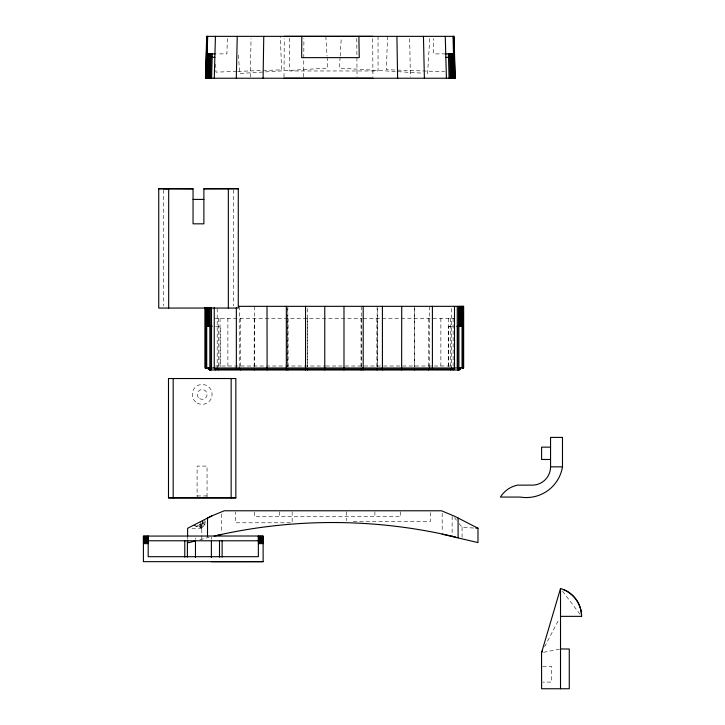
<?xml version="1.0" encoding="UTF-8"?>
<svg xmlns="http://www.w3.org/2000/svg" width="725" height="725" viewBox="0 0 725 725"><rect width="100%" height="100%" fill="white"/><g stroke="black" fill="none" stroke-linecap="round" stroke-linejoin="round"><path stroke-width="0.54" stroke-dasharray="3.62 2.72" d="M284.01 77.095L284.254 38.615M303.666 76.995L303.911 38.516M250.306 77.095L251.04 38.615M227.351 38.543L226.907 53.886L216.838 53.886M193.448 525.29L202.139 527.746L202.329 521.71M387.549 36.35L386.38 69.691L444.615 71.721M201.822 522.961L204.713 524.438L204.912 519.399M340.097 57.139L339.427 68.087L423.038 73.198M340.17 56.052L341.239 38.534M429.744 38.597L427.614 73.479L425.983 73.379M544.611 646.827L558.975 619.304M201.804 539.219L201.804 528.181L205.746 523.115L205.329 521.257M199.901 539.717L209.172 537.261M543.641 652.31L559.464 649.183M236.74 71.403L215.95 72.137L215.678 64.307M237.764 71.367L281.545 69.845L280.367 36.35M448.503 366.614L448.503 326.322L453.125 326.268M191.989 528.253L201.804 528.181L200.535 524.039M542.708 666.284L551.544 666.338L551.589 682.098L542.744 682.125M445.558 53.886L433.767 53.886L433.342 38.543M214.509 318.266L362.065 318.266M363.198 318.266L454.249 318.266M215.633 326.277L220.246 326.277L220.246 366.614M448.503 326.322L453.107 326.322M215.479 365.998L325.48 365.998M325.897 365.998L344.384 365.998M345.118 365.998L362.065 365.998M364.249 365.998L382.483 365.998M383.543 365.998L453.27 365.998M197.1 495.945L207.051 495.945M353.347 521.656L430.278 521.656L430.278 511.868M459.161 523.64L462.07 527.374L473.742 528.018M194.49 525.652L201.804 528.181M197.327 525.272L202.139 527.746L200.644 523.894M199.42 524.275L203.136 526.468L202.493 521.665M204.051 521.909L205.746 523.115M199.094 524.701L202.139 527.746M454.557 517.722L456.505 520.224M562.555 591.21L580.236 614.564M199.901 521.973L203.136 526.468M202.366 520.713L204.713 524.438M325.842 36.35L327.048 56.052M327.12 57.139L327.791 68.087L239.603 73.479L238.362 53.224M409.661 38.615L410.395 77.095M372.695 38.615L372.94 77.095M356.782 38.516L357.026 76.995M462.07 527.374L462.07 538.775M453.125 318.266L453.125 366.923M452.128 516.318L452.128 536.319M451.557 308.506L451.557 367.983M450.452 318.266L450.452 369.179M448.702 318.266L448.702 365.998M442.187 513.273L442.187 531.978M440.863 318.266L440.863 365.998M429.499 306.331L429.499 367.983M428.421 318.266L428.421 369.179M414.582 308.578L414.582 366.868M414.483 306.331L414.446 369.179M400.626 511.768L400.626 516.744L254.511 516.744L254.511 511.768M378.042 36.35L378.042 70.968L289.692 70.968L289.692 36.35M377.607 308.578L377.607 366.868M377.145 306.331L377.145 366.859M376.973 318.266L376.973 369.179M374.907 511.768L374.907 516.744M361.24 306.331L361.24 366.859M361.068 318.266L361.068 369.179M346.559 511.768L346.559 520.677M307.69 318.266L307.69 369.179M307.545 308.506L307.545 366.859M292.148 511.768L292.148 522.788L235.471 522.788L235.471 511.868M287.997 318.266L287.997 369.179M287.852 306.331L287.852 366.859M287.481 308.578L287.481 366.868M279.524 511.768L279.524 516.744M254.312 318.266L254.312 369.179M254.267 306.331L254.167 366.868M240.337 318.266L240.337 369.179M239.25 306.331L239.25 366.859M233.314 189.859L233.314 305.814M227.886 318.266L227.886 365.998M221.687 513.98L221.687 532.377M220.047 318.266L220.047 365.998M218.307 318.266L218.307 369.179M217.201 308.506L217.201 366.859M211.383 536.962L211.383 539.327M207.051 496.815L207.051 466.093L197.1 466.093L197.1 497.912M195.469 537.95L195.469 539.327M187.621 537.089L187.621 539.291M163.705 189.859L163.705 305.814M197.191 403.018A9.942 9.942 0 0 0 212.108 394.409A9.942 9.942 0 0 0 197.191 385.8A9.942 9.942 0 0 0 197.191 403.018M199.701 398.678A4.93 4.93 0 0 0 207.096 394.409A4.93 4.93 0 0 0 199.701 390.141A4.93 4.93 0 0 0 199.701 398.678"/><path stroke-width="1.09" d="M560.516 590.739L560.516 588.519A30.042 29.616 -37.1 0 1 581.595 616.359L560.516 616.359M301.808 36.35L301.663 57.638L359.237 57.638L358.884 36.35M263.093 78.227L263.764 36.35M214.274 78.227L215.434 36.35M236.305 78.227L237.247 36.35M212.28 53.886L211.6 78.227M211.129 53.886L210.44 78.227M206 78.227L207.241 36.35M206.435 78.227L207.676 36.35M206.997 78.227L207.722 53.886M207.676 78.227L208.392 53.886M208.474 78.227L209.19 53.886M210.096 53.886L209.398 78.227M205.692 78.227L206.942 36.35M451.494 53.886L451.149 57.293L449.545 53.886L450.252 78.227M453.025 78.227L452.282 53.886L451.612 57.293L452.219 78.227M560.516 648.975L569.27 648.975L569.27 688.75L541.62 688.75L541.539 652.727L560.516 588.519L560.516 688.75M452.282 53.886L451.149 57.293L450.578 53.886M541.539 652.727L542.563 650.76M211.745 515.955L207.513 518.067L207.513 536.618M189.134 542.599L195.406 540.913M216.721 535.612L221.687 534.543M457.049 326.322L457.729 326.268L457.729 369.977M284.272 36.35L372.677 36.35M284.001 78.227L372.949 78.227M203.888 188.835L238.289 188.736L238.289 308.062L158.739 308.062L158.739 188.736L168.68 188.736L168.68 308.062M235.843 497.858L168.49 497.858L168.49 378.532L235.843 378.532L235.843 497.858L168.49 497.858M207.169 53.886L215.117 53.886M445.558 53.886L453.515 53.886L454.258 78.227M207.06 57.293L214.854 57.293M445.259 36.35L445.839 57.293L453.642 57.293M238.289 188.736L203.888 188.736L203.888 223.835L193.049 223.835L193.049 188.835L163.705 188.736M193.049 199.411L203.888 199.411M238.516 306.331L463.656 306.331L463.656 367.983L458.907 367.983M206.707 326.187L212.28 326.187M457.239 326.268L462.042 326.268M209.842 367.983L205.093 367.983L205.093 307.454M211.02 369.179L208.274 369.179L208.274 367.983M457.729 369.179L460.475 369.179L460.475 367.983M550.556 447.153L541.602 447.153L541.602 459.478L550.556 459.478M550.556 466.837L562.491 466.837L562.491 437.402L550.556 437.402L550.556 467.09A18.297 18.297 0 0 1 532.005 485.134L517.532 485.134A26.2 26.2 0 0 0 500.44 497.069L520.323 497.069A36.685 36.685 0 0 0 562.491 466.837M143.405 536.301L148.181 536.301M258.354 536.301L263.13 536.301M143.405 536.672L148.181 536.672M258.354 536.672L263.13 536.672M143.405 537.18L148.181 537.18M258.354 537.18L263.13 537.18M143.405 537.814L148.181 537.814M258.354 537.814L263.13 537.814M143.405 538.566L148.181 538.566M258.354 538.566L263.13 538.566M143.405 539.427L148.181 539.427M258.354 539.427L263.13 539.427M143.405 540.379L148.181 540.379M258.354 540.379L263.13 540.379M148.181 540.778L258.354 540.778M143.405 541.412L148.181 541.412M258.354 541.412L263.13 541.412M143.405 542.49L148.181 542.49M258.354 542.49L263.13 542.49M189.044 542.599L187.621 542.599L187.621 540.397M143.405 543.614L148.181 543.614M258.354 543.614L263.13 543.614M211.383 561.685L263.13 561.658L263.13 536.002L143.405 536.083L143.405 561.658L263.13 561.658M158.739 188.736L193.049 188.835M475.863 528.126L477.983 528.244L477.983 542.599L442.187 534.18M477.983 528.244L454.557 516.209L441.48 510.781L224.197 510.781L211.12 516.209L187.621 528.28L187.621 535.993M449.545 53.886L450.696 57.293L451.294 78.227M452.962 53.886L453.705 78.227M448.394 53.886L449.092 78.227M453.759 36.35L455.001 78.227M453.451 36.35L454.693 78.227M453.016 36.35L453.515 53.886M445.839 57.293L446.419 78.227M423.445 36.35L424.388 78.227M396.928 36.35L397.608 78.227M463.402 306.331L463.402 367.983M463.076 306.331L463.076 367.983M462.623 306.331L462.623 367.983M462.042 306.331L462.042 367.983M461.336 306.331L461.336 326.268M460.502 306.331L460.502 326.268M460.221 367.983L460.221 369.179M459.913 367.983L459.913 369.179M459.541 306.331L459.541 326.268M459.469 367.983L459.469 369.179M459.278 369.179L459.278 369.977L209.471 369.977L209.471 369.179M459.034 369.179L459.034 369.977M458.907 326.268L458.907 369.179M458.726 369.179L458.726 369.977M458.463 306.331L458.463 326.268M458.291 369.179L458.291 369.977M458.1 518.031L458.1 537.723M457.239 306.331L457.239 367.983L211.51 367.983L211.51 307.436M454.502 306.331L454.502 367.983M454.249 367.983L454.249 369.179L214.509 369.179L214.509 367.983M453.125 369.179L453.125 369.977M451.557 367.983L451.557 369.179M450.452 369.179L450.452 369.977M432.399 306.331L432.399 367.983M429.499 367.983L429.499 369.179M428.421 369.179L428.421 369.977M414.446 369.179L414.446 369.977M401.741 306.331L401.632 369.977M382.419 306.331L382.419 369.977M376.973 369.179L376.973 369.977M363.198 306.331L363.198 369.977M361.068 369.179L361.068 369.977M343.985 306.331L343.985 369.977M324.764 306.331L324.764 369.977M307.69 369.179L307.69 369.977M305.551 306.331L305.551 369.977M287.997 369.179L287.997 369.977M286.339 306.331L286.339 369.977M267.008 306.331L267.117 369.977M258.354 536.002L258.354 556.691L148.181 556.691L148.181 536.002M254.312 369.179L254.312 369.977M240.337 369.179L240.337 369.977M239.25 367.983L239.25 369.179M236.35 307.454L236.35 367.983M231.157 378.532L231.157 497.858M228.339 188.736L228.339 308.062M222.131 540.778L222.131 557.126M219.503 540.778L219.503 557.126M218.307 369.179L218.307 369.977M217.201 367.983L217.201 369.179M215.633 369.179L215.633 369.977M214.256 307.454L214.256 367.983M211.383 540.778L211.383 557.543M211.02 369.977L211.02 326.277L209.842 326.187L209.842 369.179M210.468 369.179L210.468 369.977M210.295 307.436L210.295 326.187M210.032 369.179L210.032 369.977M209.715 369.179L209.715 369.977M209.208 307.436L209.208 326.187M209.28 367.983L209.28 369.179M208.845 367.983L208.845 369.179M208.528 367.983L208.528 369.179M208.247 307.436L208.247 326.187M207.413 307.436L207.413 326.187M206.707 307.436L206.707 367.983M206.127 307.454L206.127 367.983M205.673 307.454L205.673 367.983M205.347 307.454L205.347 367.983M195.469 540.778L195.469 557.543M187.403 540.778L187.403 557.126M184.784 540.778L184.784 557.126M173.175 378.532L173.175 497.858M214.201 536.047A526.867 526.867 0 0 1 455.753 537.08M563.47 589.543A29.861 29.435 -37.1 0 1 581.595 616.359M206.688 36.35L205.447 78.227L455.255 78.227L454.004 36.35L206.688 36.35"/></g></svg>
